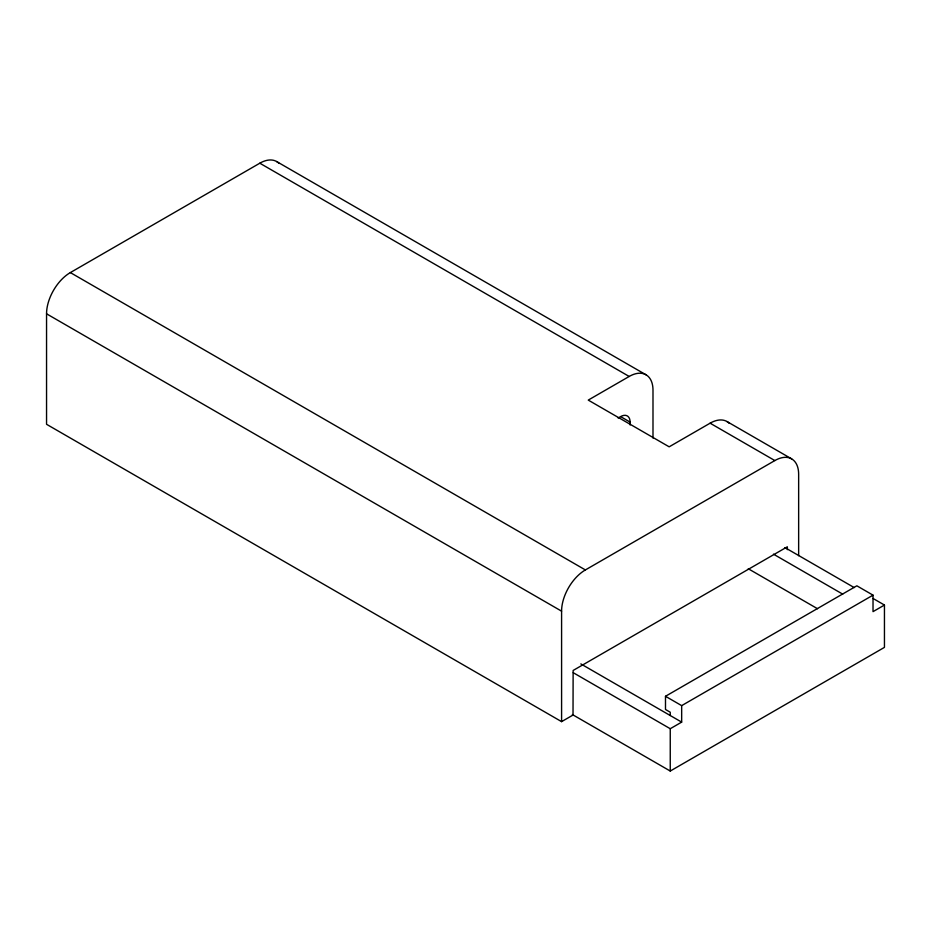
<?xml version="1.0" encoding="UTF-8"?>
<svg xmlns="http://www.w3.org/2000/svg" width="931" height="931" viewBox="0 0 931 931"><rect width="100%" height="100%" fill="white"/><g stroke="black" fill="none" stroke-linecap="round" stroke-linejoin="round"><path stroke-width="1.4" d="M279.056 163.414A33.656 19.435 -60 0 0 259.807 163.204L70.349 272.585A33.656 19.435 -60 0 0 46.55 313.805L46.55 424.292L561.591 721.641L573.019 715.043L573.135 670.46L787.347 546.788L787.347 549.662M561.591 721.641L561.591 611.167A33.656 19.435 -60 0 1 585.39 569.935L774.848 460.566A33.656 19.435 -60 0 1 798.647 474.298L798.647 555.702M652.992 438.059L652.992 390.205A33.656 19.435 -60 0 0 629.181 376.461L588.252 400.097L669.168 446.822L710.109 423.186A33.656 19.435 -60 0 1 729.357 423.396M618.126 418.031L620.593 416.599A13.465 7.774 -60 0 1 630.112 422.104L630.112 424.967M670.25 715.52L670.25 712.227L665.49 709.48L665.49 696.283L856.846 585.808L873.022 595.153L873.022 611.644L884.45 605.045L884.45 647.371L670.25 771.043L572.356 714.531M665.49 696.283L681.667 705.628L873.022 595.153M573.263 672.717L670.25 728.717L681.667 722.119L681.667 705.628M276.635 161.54L646.021 374.797M726.936 421.522L791.676 458.89M259.807 163.204L629.181 376.461M710.109 423.186L774.848 460.566M620.977 416.82L630.112 422.104M784.949 547.603L854.216 587.589M873.115 598.505L884.45 605.045M773.463 554.154L842.718 594.141M748.28 568.748L817.534 608.734M70.349 272.585L585.39 569.935M46.55 313.805L561.591 611.167M580.839 663.908L681.667 722.119M670.25 728.717L670.25 771.043"/></g></svg>
